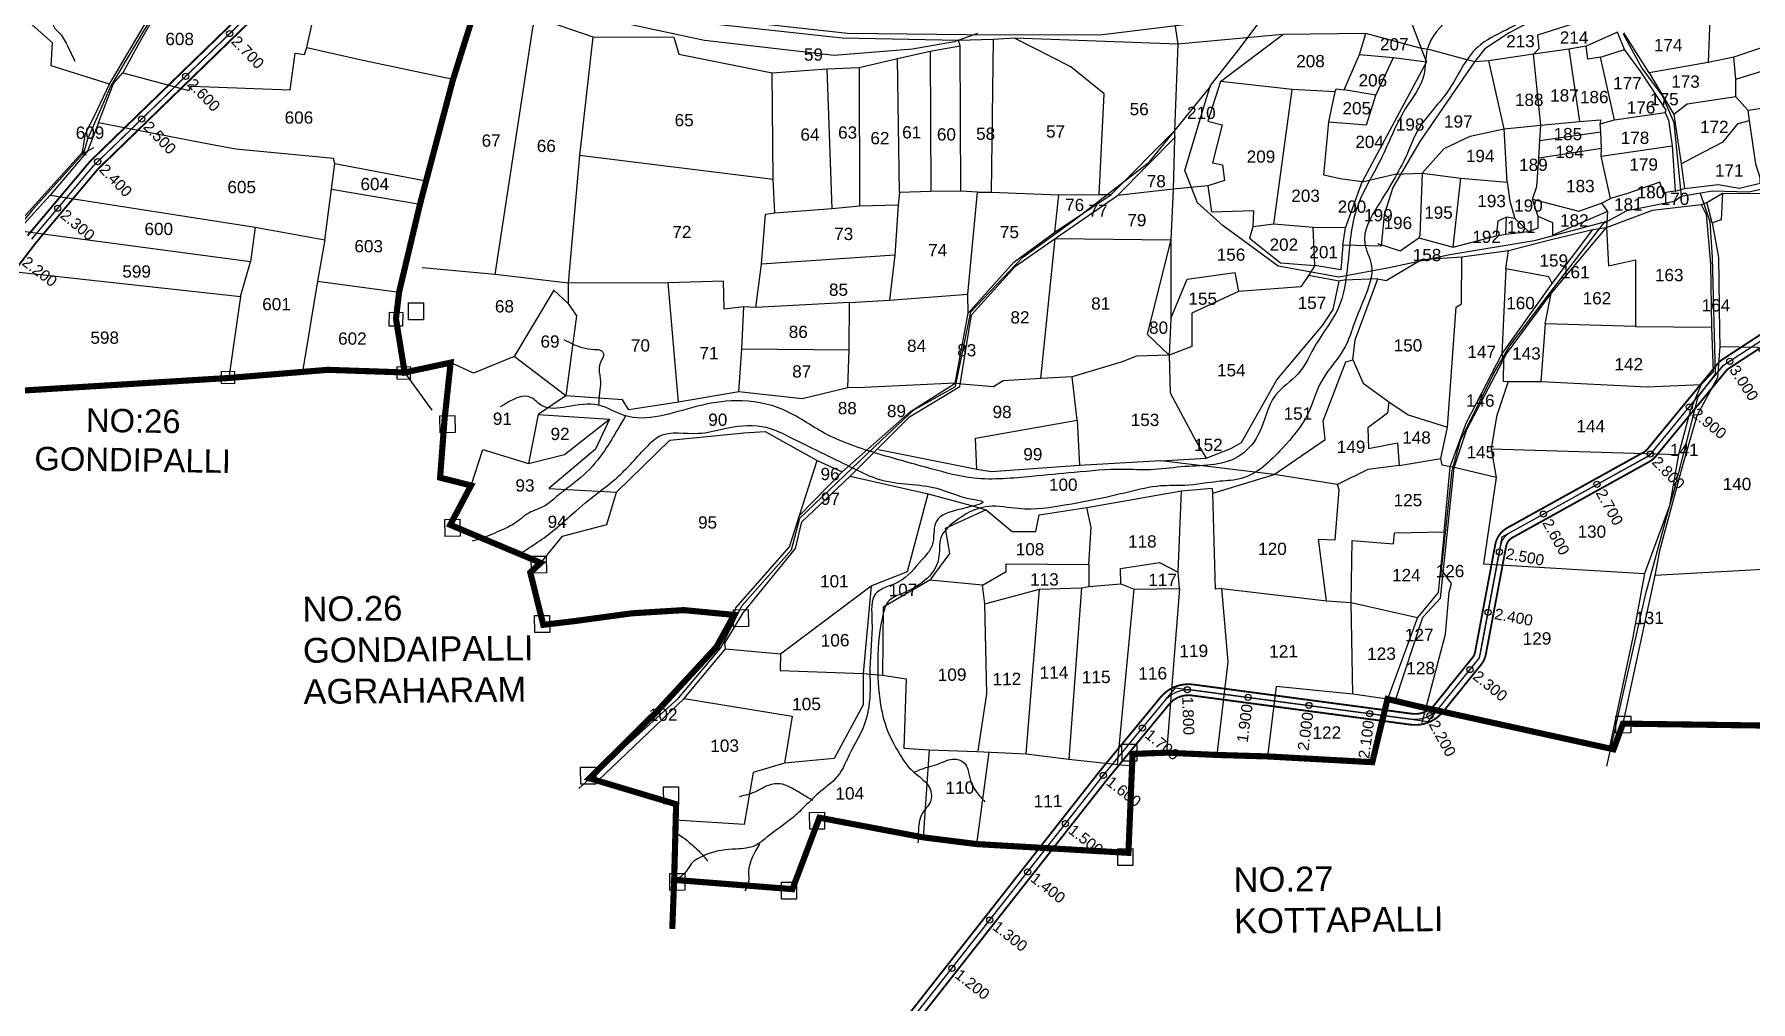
# Model space of a CAD drawing. Header units: inches. Extents: x 204181 to 273365, y 1587708 to 1600456.
# Drawn here: x 213162 to 215962, y 1591605 to 1593183 of the extents above; entities that cross this region are included whole.
import ezdxf
from ezdxf.enums import TextEntityAlignment as Align

# ---------------------------------------------------------------- set-up
doc = ezdxf.new("R2010")
doc.units = ezdxf.units.IN
doc.header["$LTSCALE"] = 15
doc.header["$MEASUREMENT"] = 0
doc.header["$PDMODE"] = 32
doc.header["$PDSIZE"] = 10
doc.linetypes.add('HIDDEN2', pattern=[0.1875, 0.125, -0.0625])
for name, color, linetype in [('BOUNDRY STONES', 240, 'Continuous'), ('CANAL1', 7, 'Continuous'), ('CSMark', 72, 'Continuous'), ('DIMENSION', 7, 'Continuous'), ('PLOT', 7, 'Continuous'), ('PLOT NO', 7, 'Continuous'), ('PLOT NOS', 7, 'Continuous'), ('PLOTS', 7, 'Continuous'), ('PLOTS NO', 7, 'Continuous'), ('RAOD', 1, 'Continuous'), ('ROADS', 1, 'Continuous'), ('STREAM', 4, 'Continuous'), ('STREAMS', 4, 'Continuous'), ('text1', 7, 'Continuous'), ('text2', 7, 'Continuous'), ('VILLAGE BOUNDARY STONES', 1, 'Continuous'), ('VILLAGE BOUNDRY', 5, 'Continuous')]:
    doc.layers.add(name, color=color, linetype=linetype)
doc.styles.add('FONT1', font='Arial')
doc.styles.get("Standard").update_dxf_attribs({"font": 'arial.ttf'})

# ---------------------------------------------------------------- blocks, each defined once
blk = doc.blocks.new('GGGGGFDGG')
at = {"layer": 'PLOTS NO', "color": 0}
for points in [[(17673.9, 8953.1), (17670.6, 8947.5), (17677, 8943.1)], [(17670.6, 8947.5), (17695.6, 8952)]]:
    blk.add_lwpolyline(points, dxfattribs=at)

msp = doc.modelspace()

# ---------------------------------------------------------------- linework, layer by layer
at = {"layer": 'BOUNDRY STONES'}
for points in [[(213741.3, 1592729.6), (213763.2, 1592729.3), (213762.9, 1592706.6), (213741, 1592706.9)], [(213754.1, 1592640.8), (213775.5, 1592640.4), (213775.2, 1592619.9), (213753.8, 1592620.2)], [(213467.4, 1592633.3), (213488.7, 1592632.9), (213488.4, 1592613), (213467.1, 1592613.3)]]:
    msp.add_lwpolyline(points, close=True, dxfattribs=at)
msp.add_lwpolyline([(213766.2, 1592631.3), (213810.4, 1592569.8)], dxfattribs=at)
at = {"layer": 'CANAL1', "color": 200, "linetype": 'ByBlock', "ltscale": 40, "const_width": 3}
for points in [[(213151, 1592854.6), (213252.4, 1592975.1), (213631, 1593342.6)], [(213080.1, 1592732.4), (213165, 1592843.4), (213265.6, 1592962.9), (213637, 1593323.4)]]:
    msp.add_lwpolyline(points, dxfattribs=at)
at = {"layer": 'CANAL1', "color": 1, "linetype": 'HIDDEN2', "ltscale": 5, "const_width": 2}
msp.add_lwpolyline([(213158, 1592849), (213259, 1592969), (213634, 1593333)], dxfattribs=at)
at = {"layer": 'CANAL1', "color": 200, "linetype": 'ByBlock', "ltscale": 40, "const_width": 3}
for points in [[(214243.5, 1590568.8), (214246.8, 1590578.9, 0.050254), (214247.3, 1590581.1), (214260.1, 1590686.2), (214286.1, 1590874.3), (214327.7, 1591162.9, -0.060824), (214329.6, 1591169.7), (214399.6, 1591341.8, -0.069987), (214403.7, 1591348.8), (214900, 1591980.6), (214999.4, 1592101.3, -0.259163), (215052.7, 1592122.2), (215409.3, 1592074.6, 0.261768), (215446.7, 1592089.5), (215508.2, 1592165.8, 0.124071), (215512.6, 1592175.1), (215545.6, 1592350.8, -0.223385), (215565, 1592377.7), (215787.6, 1592501.1, 0.094296), (215793.7, 1592506.1), (215908.1, 1592645.2, -0.07594), (215916.9, 1592653), (216297.7, 1592901.9)], [(214260.5, 1590563.2), (214263.9, 1590573.2, 0.050254), (214265.2, 1590578.9), (214277.9, 1590683.8), (214303.9, 1590871.7), (214345.6, 1591160.3, -0.060824), (214346.3, 1591162.9), (214416.3, 1591335, -0.069987), (214417.8, 1591337.7), (214914, 1591969.4), (215013.3, 1592089.8, -0.259163), (215050.3, 1592104.4), (215407, 1592056.8, 0.261768), (215460.7, 1592078.2), (215522.3, 1592154.5, 0.124071), (215530.2, 1592171.8), (215563.2, 1592347.5, -0.223385), (215573.7, 1592362), (215796.4, 1592485.4, 0.094296), (215807.6, 1592494.7), (215922, 1592633.7, -0.07594), (215926.8, 1592638), (216306.3, 1592886.1)]]:
    msp.add_lwpolyline(points, format="xyb", dxfattribs=at)
at = {"layer": 'CANAL1', "color": 1, "linetype": 'HIDDEN2', "ltscale": 5, "const_width": 2}
msp.add_lwpolyline([(214252, 1590566), (214255.4, 1590576.1, 0.050254), (214256.2, 1590580), (214269, 1590685), (214295, 1590873), (214336.7, 1591161.6, -0.060824), (214337.9, 1591166.3), (214407.9, 1591338.4, -0.069987), (214410.7, 1591343.2), (214907, 1591975), (215006.3, 1592095.6, -0.259163), (215051.5, 1592113.3), (215408.1, 1592065.7, 0.261768), (215453.7, 1592083.9), (215515.2, 1592160.1, 0.124071), (215521.4, 1592173.4), (215554.4, 1592349.1, -0.223385), (215569.3, 1592369.8), (215792, 1592493.2, 0.094296), (215800.6, 1592500.4), (215915.1, 1592639.5, -0.07594), (215921.8, 1592645.5), (216302, 1592894)], format="xyb", dxfattribs=at)
at = {"layer": 'CSMark', "linetype": 'Continuous'}
for p in [(213480.7, 1593184.2), (213408.9, 1593114.5), (213337.1, 1593044.8), (213265.4, 1592975.2), (213200.3, 1592899.3), (215928.2, 1592649.7), (215862.2, 1592575.2), (215798.5, 1592498.1), (215711.6, 1592448.7), (215624.1, 1592400.2), (215552.4, 1592338.4), (215533.9, 1592240.1), (215504.3, 1592146.6), (215043.2, 1592113.7), (215142.4, 1592101.2), (215241.5, 1592088), (214969.7, 1592051.1), (215340.6, 1592074.7), (215438.9, 1592071.5), (214906.1, 1591973.9), (214844.3, 1591895.2), (214782.6, 1591816.6), (214720.8, 1591737.9), (214659, 1591659.3)]:
    msp.add_point(p, dxfattribs=at)
at = {"layer": 'PLOT'}
for points in [[(215898.4, 1593293.6), (215897.3, 1593269.4), (215895.6, 1593207.6), (215892.9, 1593137.1)], [(215018.5, 1593228.6), (215027.4, 1593166.7), (215022.3, 1593025.3), (215022.4, 1593012.7), (215020.1, 1592930.1), (215016.3, 1592847.9), (215016.1, 1592719.5), (215013.4, 1592659.7), (215015, 1592598.2), (215057.3, 1592518.9), (215074, 1592491.6), (215114.2, 1592507.1), (215131.4, 1592516.8), (215189.1, 1592619.4), (215263.9, 1592707.9), (215280.9, 1592733.9), (215291.1, 1592780), (215240.6, 1592789.3), (215228.3, 1592771.1), (215126.8, 1592763.5), (215050.6, 1592727.8), (215050.7, 1592673.9), (215013.4, 1592659.7), (214960.1, 1592657.7), (214936.9, 1592648.7), (214855.2, 1592624.3), (214804.3, 1592621.5), (214742.6, 1592617.6), (214726.7, 1592607.9), (214675.5, 1592612.1), (214664.5, 1592613.6), (214515.7, 1592607), (214489.3, 1592606.2), (214491.6, 1592668.4), (214491.7, 1592745.4), (214557.3, 1592749.4), (214685, 1592758.8), (214700.7, 1592925.7), (214723, 1592925.4), (214833.7, 1592921), (214899.1, 1592921.7), (214919.1, 1592921.5), (215022.3, 1593025.3)], [(215699, 1593254.1), (215666.4, 1593236.8), (215568, 1593185.2), (215528.5, 1593159.5), (215511.7, 1593137.8), (215422.2, 1593007.9), (215378.3, 1592933.3), (215364.2, 1592888.6), (215359.3, 1592837.2), (215296.8, 1592838.9), (215301.2, 1592867.1)], [(215433.1, 1593138), (215409.6, 1593201.4), (215456.8, 1593228.7), (215500.1, 1593239.8)], [(213913.7, 1592791.3), (213976.1, 1593196.7), (213982.8, 1593210)], [(213982.8, 1593210), (214073.2, 1593178.8), (214205.1, 1593178.1), (214213.3, 1593150.3), (214366, 1593119.9), (214455.5, 1593126.5), (214507.7, 1593128.8), (214570.4, 1593143.4), (214623.4, 1593155.7), (214672.5, 1593164.1), (214670, 1593172.9)], [(215744.7, 1593186.3), (215693.8, 1593163.4), (215665.4, 1593158.5), (215608.1, 1593150.4), (215535.2, 1593139.8), (215511.7, 1593137.8), (215439.2, 1593157.4), (215423.1, 1593160.4), (215334.2, 1593184.3), (215199.1, 1593182.4), (215027.4, 1593166.7), (214761.1, 1593176.7), (214726.1, 1593174.7), (214670, 1593172.9), (214480, 1593176.8), (214235.5, 1593203.4)], [(215353.3, 1592841.6), (215390.4, 1592829.7), (215420.9, 1592850.7), (215476.6, 1592835.8), (215547.1, 1592854.2), (215562.6, 1592856.8), (215599.8, 1592861.4), (215615.3, 1592867.1), (215615.4, 1592885.8), (215606.5, 1592913.9), (215613.5, 1592934.7), (215616.4, 1592980.9), (215618.1, 1593009.9), (215620.1, 1593034.8), (215608.1, 1593150.4), (215617.3, 1593159.9), (215615.1, 1593182), (215714.5, 1593213.9)], [(216087.2, 1593207.1), (216039.4, 1593181), (215934.6, 1593145.9), (215892.9, 1593137.1), (215796.5, 1593120.2), (215755.5, 1593185.5)], [(214073.2, 1593178.8), (214051.4, 1592985.1), (214033.1, 1592777), (214032.9, 1592743.6), (214009.8, 1592765.4), (213945.1, 1592657.6)], [(214726.1, 1593174.7), (214723, 1592925.4)], [(214899.1, 1592921.7), (214907.5, 1593085.6), (214852.8, 1593129.8), (214761.1, 1593176.7)], [(215284.4, 1593089.1), (215214, 1593092.9), (215097.3, 1593106), (215199.1, 1593182.4)], [(215328.6, 1592942.5), (215292.5, 1592947), (215265.6, 1592953.1), (215274.2, 1593040.3), (215284.4, 1593089.1), (215286, 1593093.9), (215298.8, 1593092.4), (215324.1, 1593149.9), (215334.2, 1593184.3)], [(215301.2, 1592867.1), (215328.6, 1592942.5), (215381.5, 1592955), (215426.3, 1592956.4), (215462.1, 1592996.7), (215504.8, 1593016.7), (215559.8, 1593028.9), (215620.1, 1593034.8), (215683, 1593040.5), (215717.1, 1593043.4), (215716.5, 1593036.7), (215739.9, 1593043.3), (215823, 1593055.6), (215824.5, 1593059.2), (215783.5, 1593121.3), (215756.6, 1593158.1), (215744.7, 1593186.3)], [(214623.4, 1593155.7), (214624.6, 1592926.7)], [(214673.4, 1592927.1), (214672.5, 1593164.1)], [(215274.2, 1593040.3), (215335.5, 1593035.2), (215350.9, 1593083.7), (215379.4, 1593144.9)], [(215324.1, 1593149.9), (215379.4, 1593144.9), (215433.1, 1593138), (215328.6, 1592942.5)], [(215665.4, 1593158.5), (215683, 1593040.5)], [(215739.9, 1593043.3), (215717.4, 1593145.9), (215696.7, 1593142.6), (215693.8, 1593163.4)], [(215717.4, 1593145.9), (215756.6, 1593158.1)], [(215938.1, 1593080.7), (215938, 1593109.7), (215934.6, 1593145.9)], [(215938, 1593109.7), (216006.3, 1593130.8), (216057.9, 1593150.8), (216080.3, 1593130.8)], [(214370.2, 1592891.7), (214367.5, 1592945.9), (214366, 1593119.9)], [(214463.9, 1592898.6), (214455.5, 1593126.5)], [(214507.7, 1593128.8), (214508.4, 1592903)], [(214573.7, 1592925), (214570.4, 1593143.4)], [(215426.3, 1592956.4), (215489.4, 1592948.2), (215564.7, 1592941.5), (215559.8, 1593028.9), (215535.2, 1593139.8)], [(215796.5, 1593120.2), (215837.1, 1593051.9), (215848.9, 1592971.6), (215854.3, 1592931.4), (215909.3, 1592937.9), (215943.3, 1592931.9), (215977.6, 1592940.2), (215978, 1592949), (215970.8, 1592971), (215960.2, 1593042.6), (215958, 1593058.8), (215938.1, 1593080.7), (215858.6, 1593069), (215837.1, 1593051.9)], [(215097.3, 1593106), (215076.4, 1593041.4), (215100.1, 1593035.3), (215084, 1592973.5), (215100.5, 1592970.1), (215104, 1592944.6), (215076.5, 1592935.9), (215020.1, 1592930.1), (214929.4, 1592920.1)], [(215184, 1592873.3), (215214, 1593092.9)], [(215350.9, 1593083.7), (215298.8, 1593092.4)], [(216077.8, 1593095), (216028.8, 1593071.1), (216021.4, 1593067.9), (215958, 1593058.8)], [(215839.1, 1592927.2), (215820, 1592924.6), (215814.1, 1592941.6), (215761.4, 1592923.1), (215733.4, 1592915.1), (215718.4, 1592984.1), (215718.8, 1592996.6), (215717.6, 1593023.8), (215716.5, 1593036.7)], [(215823, 1593055.6), (215828.4, 1593043.1), (215834.3, 1593000.9), (215839.1, 1592927.2), (215854.3, 1592931.4)], [(215848.9, 1592971.6), (215885.6, 1592991.2), (215917.3, 1593007.7), (215941.6, 1593037.5), (215960.2, 1593042.6)], [(214081.2, 1591965), (214222.2, 1592099.5), (214289.8, 1592180.6), (214288.7, 1592189.7), (214318.3, 1592239.1), (214403.7, 1592344.1), (214414.1, 1592387.6), (214492.9, 1592462.3), (214589.6, 1592559.1), (214672.2, 1592608.3), (214690.8, 1592725.2), (214762.9, 1592804.7), (214827.3, 1592849.6), (214929.4, 1592920.1), (215023.7, 1593015.8)], [(215618.1, 1593009.9), (215717.6, 1593023.8)], [(214367.5, 1592945.9), (214051.4, 1592985.1)], [(215718.8, 1592996.6), (215616.4, 1592980.9)], [(215718.4, 1592984.1), (215834.3, 1593000.9)], [(215426.3, 1592956.4), (215422.5, 1592854.9), (215420.9, 1592850.7)], [(214700.7, 1592925.7), (214673.4, 1592927.1), (214624.6, 1592926.7), (214573.7, 1592925), (214571.5, 1592905), (214565.8, 1592822.9), (214557.3, 1592749.4)], [(214685.3, 1592728.1), (214760.2, 1592811.4), (214826.7, 1592860.4), (214919.1, 1592921.5)], [(214826.7, 1592860.4), (214833.7, 1592921)], [(215076.5, 1592935.9), (215082.6, 1592893.6), (215151.2, 1592895.7), (215150, 1592868.9)], [(215091.9, 1592007.3), (215109.6, 1592159.3), (215099.7, 1592278.8), (215089, 1592278), (215084.9, 1592434.5), (215184.9, 1592465), (215268.1, 1592522.1), (215265, 1592552.4), (215301.8, 1592648.8), (215313.2, 1592652), (215316.7, 1592684.4), (215354, 1592784), (215367.4, 1592781.1), (215425, 1592815.6), (215491, 1592820), (215567.4, 1592830.2), (215636.8, 1592848), (215704.9, 1592864.4), (215727.2, 1592867.8), (215801.8, 1592896.3), (215881.2, 1592905.2), (215890.5, 1592908.5), (215916.2, 1592923.9), (215914, 1592880.2), (215899.4, 1592875.6), (215909.9, 1592819), (215911.4, 1592698.6), (215912.1, 1592673.6), (215908.3, 1592622.9), (215874.6, 1592560.5), (215850.6, 1592477.4), (215813.7, 1592340.2), (215806.1, 1592299.9), (215753.9, 1592058.4)], [(215476.6, 1592835.8), (215489.4, 1592948.2)], [(215564.7, 1592941.5), (215569.1, 1592911), (215577.4, 1592882.7), (215599.8, 1592861.4)], [(215916.2, 1592923.9), (215983.4, 1592923.2), (216009.6, 1592878.1), (216031.6, 1592769.1), (216049.2, 1592753.3), (216056.1, 1592723.8), (216068.4, 1592681.1), (216107.1, 1592637.1), (216104.9, 1592626.7), (216098.4, 1592620.5), (216102.6, 1592579.6), (216112, 1592579.3), (216112.1, 1592535.5), (216126.2, 1592534.7), (216133.3, 1592377), (216243.3, 1592408.9), (216247.7, 1592328.3), (216228.2, 1592326.9), (216223, 1592193.7), (216242.8, 1592195.8), (216249, 1592107.7), (216075.9, 1592104.8), (216078.1, 1592082.2), (216078.1, 1592054)], [(214339, 1592737.1), (214348.5, 1592807.7), (214354.7, 1592889.6), (214370.2, 1592891.7), (214463.9, 1592898.6), (214508.4, 1592903), (214571.5, 1592905)], [(215606.5, 1592913.9), (215681.7, 1592894.3), (215719.1, 1592907.6), (215733.4, 1592915.1)], [(215728.9, 1592893.7), (215639.3, 1592855.4), (215639.5, 1592875.4), (215615.4, 1592885.8)], [(215719.1, 1592907.6), (215728.9, 1592893.7), (215727.2, 1592867.8)], [(215881.2, 1592905.2), (215889.6, 1592889), (215896.7, 1592808.6), (215898.4, 1592705), (215900.8, 1592631.9), (215881.4, 1592611.7), (215863.4, 1592568.8), (215844.6, 1592497.3), (215829.8, 1592413.8), (215789.1, 1592303.5), (215770, 1592199.7), (215730.8, 1592015.2)], [(215899.4, 1592875.6), (215890.5, 1592908.5)], [(215301.2, 1592867.1), (215248.2, 1592867.6), (215184, 1592873.3), (215150, 1592868.9), (215144.8, 1592850.2), (215195.1, 1592810.3), (215250.9, 1592806), (215240.6, 1592789.3)], [(215296.8, 1592838.9), (215293.5, 1592798.5), (215250.9, 1592806), (215248.2, 1592867.6)], [(215382.1, 1592094.8), (215427.4, 1592231.9), (215456, 1592263), (215461.8, 1592315), (215478.3, 1592476), (215499.4, 1592538.5), (215563.6, 1592661.8), (215637, 1592759.9), (215727.2, 1592867.8), (215730.3, 1592805), (215774.6, 1592815.1), (215774.4, 1592706.2), (215898.4, 1592705)], [(215577.4, 1592882.7), (215563.8, 1592884.9), (215549.5, 1592878), (215547.1, 1592854.2)], [(215562.6, 1592856.8), (215563.8, 1592884.9)], [(214804.3, 1592621.5), (214827.3, 1592849.6)], [(214827.3, 1592849.6), (215016.3, 1592847.9), (214977.7, 1592694), (215013.4, 1592659.7)], [(215462, 1592371.1), (215472.2, 1592477.6), (215497.9, 1592548.6), (215556.3, 1592661.1), (215638.5, 1592776.5), (215704.9, 1592864.4)], [(214565.8, 1592822.9), (214348.5, 1592807.7)], [(215547.2, 1592459.7), (215478.3, 1592476), (215459, 1592480.2), (215456.9, 1592490.8), (215467.5, 1592541.8), (215482, 1592737.9), (215490.6, 1592743.4), (215491, 1592820)], [(215638.5, 1592776.5), (215633, 1592787.3), (215562.6, 1592800.4), (215567.4, 1592830.2)], [(214311.4, 1592599.8), (214316.4, 1592669.6), (214319.7, 1592738.2), (214287.6, 1592734.3), (214286.6, 1592780.4), (214196.3, 1592777.7), (214033.1, 1592777), (213913.7, 1592791.3), (213794.9, 1592802.1)], [(215016.1, 1592719.5), (215043, 1592783.6), (215120.8, 1592794.3), (215126.8, 1592763.5)], [(215354, 1592784), (215299.1, 1592781.8), (215291.1, 1592780)], [(215562.6, 1592800.4), (215556.3, 1592661.1), (215559, 1592652.1), (215558.5, 1592617.2), (215566.5, 1592616.8), (215619.8, 1592616.3), (215793.1, 1592607.6), (215881.4, 1592611.7)], [(213874.5, 1592446.9), (213893.8, 1592505.6), (213968.5, 1592482.7), (214027.2, 1592497.2), (214100.2, 1592555.3), (214077.8, 1592506.1), (214001.3, 1592441.8), (214111.8, 1592436.2), (214198.8, 1592520.7), (214319.8, 1592532.8), (214354.3, 1592534.9), (214439.3, 1592487.5), (214479.8, 1592469), (214591.3, 1592567.7), (214664.5, 1592613.6), (214685.3, 1592728.1), (214685, 1592758.8)], [(214213, 1592582.8), (214196.3, 1592777.7)], [(215774.4, 1592706.2), (215627.2, 1592710.7), (215637, 1592759.9)], [(214032.9, 1592743.6), (214046.7, 1592723.6), (214029, 1592592.9)], [(214491.7, 1592745.4), (214339, 1592737.1), (214319.7, 1592738.2)], [(215627.2, 1592710.7), (215619.8, 1592616.3)], [(214316.4, 1592669.6), (214491.6, 1592668.4)], [(215912.1, 1592673.6), (215973.9, 1592672.6), (215976.3, 1592665.9), (216068.4, 1592681.1)], [(214489.3, 1592606.2), (214414.9, 1592588.1), (214311.4, 1592599.8), (214213, 1592582.8), (214132, 1592570.4), (214121.4, 1592586.7), (214029, 1592592.9), (213945.1, 1592657.6), (213878.7, 1592630.3), (213841.2, 1592647.3)], [(215313.2, 1592652), (215329.9, 1592613.7), (215372, 1592583.6), (215403.7, 1592562), (215467.5, 1592541.8)], [(214699.7, 1592473), (214697.3, 1592524.3), (214863.4, 1592553.5), (214855.2, 1592624.3)], [(215566.5, 1592616.8), (215547.4, 1592559.4), (215538.7, 1592506.5), (215538.7, 1592506.5), (215844.6, 1592497.3)], [(214029, 1592592.9), (213983.9, 1592562.7), (213968.5, 1592482.7)], [(213983.9, 1592562.7), (214100.2, 1592555.3)], [(215372, 1592583.6), (215369.7, 1592564.8), (215337.7, 1592540.9), (215338.9, 1592507.4), (215386, 1592516.6), (215388.9, 1592479.4), (215456.9, 1592490.8)], [(214863.4, 1592553.5), (214867.2, 1592479.5)], [(214999.7, 1592487.3), (214867.2, 1592479.5), (214723.7, 1592469.1), (214699.7, 1592473), (214539.2, 1592505)], [(215538.7, 1592506.5), (215547.2, 1592459.7), (215526.4, 1592319.1), (215789.1, 1592303.5)], [(214303.7, 1592235.8), (214306.7, 1592247.3), (214394.1, 1592346.6), (214410.3, 1592397.9), (214439.3, 1592487.5)], [(215388.9, 1592479.4), (215337.7, 1592473), (215287.9, 1592448.5), (215184.9, 1592465), (214999.7, 1592487.3), (215074, 1592491.6)], [(214410.3, 1592397.9), (214479.8, 1592469)], [(214492.9, 1592462.3), (214620.2, 1592433.1), (214688.8, 1592414.7), (214714.9, 1592407.1), (214757.1, 1592371.9), (214796.1, 1592371.8), (214801.4, 1592398.9), (214879.2, 1592411.1), (215033.7, 1592438.3), (215083.3, 1592442.8), (215084.9, 1592434.5)], [(215270, 1592258.6), (215257.1, 1592359.3), (215284.5, 1592358.4), (215291, 1592439.7), (215287.9, 1592448.5)], [(213988.2, 1592320.7), (214023.5, 1592364), (214096.3, 1592383.5), (214111.8, 1592436.2)], [(214289.8, 1592180.6), (214379.2, 1592172.1), (214527.3, 1592283.4), (214586.6, 1592306.8), (214620.2, 1592433.1)], [(214712.5, 1592253.9), (214801.9, 1592277.8), (214870.5, 1592280.2), (214882.7, 1592282), (214934.5, 1592286.3), (214956.2, 1592277.6), (215030.1, 1592278.8), (215028.1, 1592305.3), (215033.7, 1592438.3)], [(214714.9, 1592407.1), (214647.9, 1592377), (214655.3, 1592336.1), (214623, 1592292.4), (214546.8, 1592248.3), (214546, 1592137.7), (214584.2, 1592131.6), (214580.7, 1592018.2), (214622.1, 1592015.5), (214699.6, 1592012.7), (214780.1, 1592009.2), (214850, 1592000.2), (214929.3, 1591991.8), (214956.1, 1591989.7)], [(214708.8, 1592284.1), (214747.6, 1592306.8), (214747.7, 1592319.3), (214882.2, 1592317.8), (214886, 1592378.1), (214879.2, 1592411.1)], [(215313.3, 1592106.3), (215310.6, 1592255.8), (215311.8, 1592357.3), (215379.4, 1592351.7), (215381.2, 1592369.4), (215462, 1592371.1), (215452.3, 1592272.6), (215418.9, 1592231.6)], [(216075.9, 1592104.8), (216068.4, 1592343.1), (216001.6, 1592310.8), (215806.1, 1592299.9)], [(214882.2, 1592317.8), (214882.7, 1592282)], [(214934.5, 1592286.3), (214934.3, 1592311.7), (214997.5, 1592321.1), (215028.1, 1592305.3)], [(214527.3, 1592283.4), (214514, 1592140.4), (214514.2, 1592089.3), (214466.8, 1592001.5), (214385.7, 1591993.9), (214334.6, 1591978.9), (214320.2, 1591893.6), (214207.5, 1591901)], [(214701.8, 1592013.8), (214716.2, 1592107), (214712.5, 1592253.9), (214708.8, 1592284.1), (214623, 1592292.4)], [(214780.1, 1592009.2), (214801.9, 1592277.8)], [(214870.5, 1592280.2), (214850, 1592000.2)], [(214929.3, 1591991.8), (214956.2, 1592277.6)], [(215030.1, 1592278.8), (215009.1, 1592011)], [(215099.7, 1592278.8), (215270, 1592258.6), (215310.6, 1592255.8), (215418.9, 1592231.6), (215369.7, 1592098.5), (215313.3, 1592106.3), (215188, 1592119.2), (215174, 1592004.9)], [(214379.2, 1592172.1), (214378.7, 1592145.1), (214514, 1592140.4), (214546, 1592137.7)], [(214222.2, 1592099.5), (214398.4, 1592070.7), (214385.7, 1591993.9)], [(214622.1, 1592015.5), (214612, 1591872.9)], [(214699.6, 1591861.9), (214720.1, 1592011.6)]]:
    msp.add_lwpolyline(points, dxfattribs=at)
at = {"layer": 'PLOTS'}
for points in [[(213284.9, 1593101.8), (213369.3, 1593245.8), (213314.9, 1593257), (213221.5, 1593279.9), (213134.6, 1593385.1), (213082.3, 1593447.1), (213005, 1593444.4)], [(212961, 1592908.1), (213112.3, 1592848.9), (213240.4, 1592990.6), (213245.6, 1593021.4), (213260.4, 1593050.2), (213284.9, 1593101.8), (213189.7, 1593131.6), (213191.9, 1593169.2), (213059, 1593286.5), (212960.5, 1593306.6)], [(213629.2, 1593264.7), (213542.5, 1593281.6), (213395, 1593240.8), (213370, 1593233.9), (213332.3, 1593167.9), (213306.6, 1593120.3)], [(213606.6, 1593161.7), (213629.2, 1593264.7), (213878.4, 1593215)], [(213266.7, 1593038.7), (213291.3, 1593102.6), (213306.6, 1593120.3), (213414.3, 1593091.4), (213418.4, 1593098.3), (213579.6, 1593092.5), (213587.6, 1593152.1), (213602.6, 1593150.1), (213606.6, 1593161.7), (213697.7, 1593141), (213845.3, 1593109.9)], [(213652.1, 1592972.2), (213650.2, 1592980.6), (213490.9, 1592995.7), (213449.4, 1593003), (213266.7, 1593038.7), (213248.9, 1592992.2), (213187.8, 1592920.6)], [(213646.8, 1592930.5), (213652.1, 1592972.2), (213801.2, 1592943.9)], [(213135.1, 1592862.2), (213187.8, 1592920.6), (213522.5, 1592868.1), (213514.6, 1592811.9)], [(213636.1, 1592847.9), (213646.8, 1592930.5), (213791.3, 1592906.1)], [(213522.5, 1592868.1), (213636.1, 1592847.9), (213624, 1592780.5), (213599.3, 1592632.2)], [(213498.3, 1592755.4), (213514.6, 1592811.9), (213135.1, 1592862.2), (213087.3, 1592800.4)], [(212906, 1592593.4), (213027.8, 1592727.3), (213087.3, 1592800.4), (213498.3, 1592755.4), (213479.3, 1592622.3)], [(213624, 1592780.5), (213757.1, 1592762.4)]]:
    msp.add_lwpolyline(points, dxfattribs=at)
at = {"layer": 'RAOD'}
for points in [[(215727.8, 1592877.6), (215609.1, 1592845.9), (215471.2, 1592823.1), (215372.3, 1592802.2), (215290.1, 1592787), (215191.1, 1592804.6), (215101.7, 1592870.3), (215060, 1592908.1), (215039.3, 1592960.7), (215073.6, 1593077.2), (215081.1, 1593099.6), (215129.4, 1593161.1), (215167.8, 1593212.6), (215198.7, 1593230.2), (215256.7, 1593267), (215404.4, 1593287.1), (215483.3, 1593294.1), (215525.2, 1593326.3)], [(215170, 1593212.7), (215082.8, 1593203.9), (214900.6, 1593181.8), (214682.8, 1593181.9), (214488.7, 1593184.1), (214336.1, 1593201.2), (214145.2, 1593226.9), (214067.3, 1593231.5), (213982.8, 1593230), (213820.4, 1593275.9)], [(213986.6, 1593232.8), (214131, 1593200.1), (214255.6, 1593173.5), (214466.7, 1593148.8), (214594.5, 1593159.1), (214663.3, 1593171.1), (214701.5, 1593184.8)], [(215754.2, 1593183.5), (215784.5, 1593127.5), (215818.4, 1593082.3), (215836.7, 1593039.2), (215844, 1592967.3), (215849.1, 1592919.1), (215899.8, 1592927.8), (215959.1, 1592925.9), (215996.5, 1592934.4)], [(214050.4, 1591952.6), (214213, 1592100.1), (214282.3, 1592182), (214316.7, 1592251), (214397.3, 1592342.2), (214411.2, 1592393.5), (214544.1, 1592520.6), (214596.6, 1592569.8), (214665.1, 1592608.4), (214689.7, 1592730.1), (214774, 1592818.6), (214856.9, 1592878.7), (214981.3, 1592974.7), (215081.3, 1593098.6)], [(215727.8, 1591989.1), (215791.4, 1592270.6), (215825.2, 1592396.7), (215838.5, 1592442.4), (215876.8, 1592591.6), (215904.8, 1592628.6), (215900.2, 1592818.9), (215895.9, 1592876.9), (215880.6, 1592923.5)], [(215426.3, 1592060.2), (215464.5, 1592204.5), (215470.3, 1592272.9), (215474.1, 1592286.8), (215457.7, 1592309.3), (215475, 1592471.4), (215488.6, 1592520.4), (215542.6, 1592628.9), (215569.2, 1592675), (215637.4, 1592764.6), (215722.5, 1592874.6), (215760.7, 1592895.5), (215837.7, 1592910.5), (215849.1, 1592919.1)]]:
    msp.add_lwpolyline(points, dxfattribs=at)
at = {"layer": 'ROADS', "color": 1}
msp.add_lwpolyline([(214074.7, 1594292.4), (214019.2, 1594162), (213967.6, 1594126.6), (213902.6, 1594009.4), (213787.7, 1593877.9), (213736.5, 1593815.3), (213674, 1593712.8), (213606.4, 1593561.8), (213537.7, 1593405.7), (213504.8, 1593331), (213469, 1593287.1), (213371.2, 1593238.8), (213339.4, 1593187.7), (213286.6, 1593098.7), (213249, 1593012.1), (213242.3, 1592988.9), (213158.6, 1592896.2), (213074.4, 1592794.1), (213008.2, 1592713.5), (212908.9, 1592602.5), (212831.5, 1592562.5)], dxfattribs=at)
at = {"layer": 'STREAM'}
for points in [[(217253.7, 1594038.6), (217240.3, 1594000.1), (217216.9, 1593946.4), (217184.9, 1593880.6), (217157, 1593857.6), (217098.4, 1593864.8), (216993.3, 1593892.6), (216925.1, 1593882.6), (216852.1, 1593837.9), (216801.1, 1593818.4), (216758, 1593800.9), (216691.7, 1593790), (216592, 1593777.2), (216535, 1593757.7), (216420.8, 1593742), (216364, 1593740.5), (216328.1, 1593721.4), (216280.6, 1593684.9), (216215.2, 1593635.7), (216144.6, 1593579.3), (216086.9, 1593537.6), (216042.2, 1593499.8), (215991.8, 1593469.7), (215913.6, 1593446.7), (215863.7, 1593403.5), (215808.5, 1593350.8), (215721.8, 1593302.7), (215670.7, 1593282.1), (215552.1, 1593246.1), (215474.1, 1593210.7), (215434.5, 1593158.1), (215429, 1593116.5), (215398.8, 1593061.3), (215358.6, 1592978.5), (215319.8, 1592899.7), (215304.7, 1592807.1), (215288.5, 1592734.1), (215253.6, 1592678.2), (215223.3, 1592628.6), (215187.2, 1592594.5), (215158.4, 1592528.9), (215125.6, 1592493.5), (215033, 1592477.2), (214983.2, 1592472.5), (214938.4, 1592473.2), (214858.6, 1592468.1), (214789.5, 1592461.8), (214695.2, 1592458.8), (214624.9, 1592474.2), (214540.2, 1592498.1), (214450.8, 1592532.5), (214383.3, 1592570.7), (214307.4, 1592585), (214241.6, 1592575.5), (214124.3, 1592561.2), (214082.6, 1592577.8), (214030.5, 1592575.3), (213989.8, 1592577.2), (213973.1, 1592589.9), (213922, 1592575)], [(217297.2, 1594004.2), (217281.4, 1593969.9), (217270.5, 1593931.9), (217250.6, 1593901.9), (217226.5, 1593861.7), (217202, 1593846), (217183.3, 1593834.2), (217131.3, 1593830.1), (217091.2, 1593823.9), (217067.8, 1593816.6), (216971, 1593822.7), (216923.6, 1593816.7), (216862.7, 1593803.8), (216784.2, 1593784.1), (216732.8, 1593780.6), (216680.7, 1593760.9), (216576.4, 1593746.6), (216531.8, 1593729.3), (216481.5, 1593726.4), (216435.3, 1593717.2), (216378.3, 1593698.3), (216324, 1593670.2), (216280.6, 1593641.6), (216235.3, 1593608.1), (216198, 1593572.6), (216138.2, 1593540.7), (216074, 1593491.6), (216037.9, 1593457.4), (215976.3, 1593419.3), (215946.1, 1593406.8), (215877.5, 1593353.9), (215852.8, 1593333.6), (215787.9, 1593297), (215717.5, 1593272.9), (215633.2, 1593228.8), (215564.3, 1593190.5), (215517, 1593162.2), (215468.3, 1593090.4), (215417.7, 1593023.7), (215404.1, 1592993.4), (215354.6, 1592904.1), (215332.6, 1592841.8), (215343.2, 1592808.2), (215331.4, 1592751.6), (215313.4, 1592705.1), (215301.2, 1592674.2), (215262.9, 1592618.7), (215239.1, 1592562.5), (215198, 1592507.4), (215130.9, 1592458.2), (215096.7, 1592453.7), (215038.9, 1592447), (214999.5, 1592446.1), (214947.3, 1592436.2), (214912.3, 1592428), (214846.5, 1592415.1), (214767.8, 1592409.1), (214718.7, 1592412.7), (214662.5, 1592387.1), (214641, 1592361.4), (214637.3, 1592327.1), (214614.5, 1592291.7), (214573.9, 1592269), (214555.6, 1592258.1), (214547.6, 1592240.1), (214538.1, 1592161.5), (214542.6, 1592089.3), (214556.6, 1592040.9), (214572.8, 1592010), (214592.5, 1591983.4), (214624.5, 1591948.7), (214624.2, 1591931.6), (214610.5, 1591912), (214604.8, 1591889.7), (214603.7, 1591864.2)], [(214026, 1592685), (214055.6, 1592672), (214076, 1592669), (214087.5, 1592666.4), (214090.4, 1592662.2), (214085.5, 1592647.4), (214083.3, 1592636.8), (214085.8, 1592616.5), (214084.2, 1592598.1), (214082.6, 1592578.7)], [(214126.6, 1592560.3), (214114.4, 1592539.9), (214092.2, 1592503.7), (214059, 1592464.6), (214014.1, 1592428.8), (213994.9, 1592413.8), (213968.8, 1592402), (213944.5, 1592384.2), (213925.3, 1592374.7), (213893.1, 1592361), (213876.1, 1592356.2)], [(213949.8, 1592332.6), (214007.5, 1592372.4), (214040.4, 1592401), (214080.6, 1592434.2), (214112.1, 1592459.4), (214162.3, 1592511.2), (214181.5, 1592527.1), (214245.6, 1592532), (214286.5, 1592539.4), (214348.8, 1592543.3), (214401.2, 1592522.7), (214499.3, 1592474.5), (214541.1, 1592456.6), (214634.5, 1592442.4), (214689.6, 1592425.1), (214709, 1592420.7), (214665.8, 1592406.4), (214632.3, 1592385.7), (214626.8, 1592349.2), (214609.5, 1592325), (214572.1, 1592289.6), (214534.5, 1592270.2), (214528.6, 1592225.6), (214525.3, 1592148.6), (214525.3, 1592107.1), (214514, 1592051.4), (214494.1, 1592012.9), (214472, 1591972.1), (214441.4, 1591945), (214415.4, 1591919.8), (214396.1, 1591902.3), (214359.1, 1591874.7), (214338.5, 1591859.7), (214307.2, 1591853.8), (214261.1, 1591845.9), (214250.5, 1591841.1), (214238.2, 1591834.1), (214222.7, 1591814.1), (214197.5, 1591799)], [(214596.3, 1591979), (214616.6, 1591986.6), (214637.4, 1591992.9), (214663.3, 1592000.6), (214681, 1591992), (214686.2, 1591978.6), (214690.6, 1591961.6), (214698.6, 1591947.8), (214712.7, 1591930.8)], [(214432.2, 1591933.2), (214415, 1591943.1), (214395.5, 1591954.4), (214378.4, 1591960.2), (214357.2, 1591956.7), (214340.7, 1591948.2), (214312.2, 1591939.1)], [(214203, 1591883.5), (214217.9, 1591874.4), (214234.6, 1591861.2), (214245.4, 1591851.2), (214260.8, 1591834.3)], [(214344.9, 1591861.6), (214327.4, 1591817.1), (214327.2, 1591800.5), (214321.3, 1591785.3)]]:
    msp.add_spline(points, degree=3, dxfattribs=at)
at = {"layer": 'STREAMS', "color": 4}
msp.add_lwpolyline([(213024.9, 1593314.5), (213042.8, 1593310.5), (213058.1, 1593303.5), (213070.2, 1593292.8), (213079.1, 1593281.8), (213094.7, 1593270.8), (213102.1, 1593270.7), (213116.6, 1593253.7), (213133.8, 1593240.6), (213149.6, 1593226.4), (213165.1, 1593221.6), (213169.4, 1593218.7), (213184.3, 1593209.1), (213191.3, 1593201.3), (213195.5, 1593192.4), (213205.6, 1593182), (213213.9, 1593168.3), (213216.7, 1593162.8), (213228.3, 1593139.3)], dxfattribs=at)
at = {"layer": 'text2', "color": 0, "linetype": 'Continuous'}
for points in [[(213158, 1592849), (213259, 1592969), (213634, 1593333)], [(214252, 1590566), (214256, 1590578), (214269, 1590685), (214295, 1590873), (214337, 1591164), (214409, 1591341), (214907, 1591975), (215024, 1592117), (215436, 1592062), (215520, 1592166), (215557, 1592363), (215797, 1592496), (215918, 1592643), (216302, 1592894), (216630, 1593042), (217184, 1593264)]]:
    msp.add_lwpolyline(points, dxfattribs=at)
at = {"layer": 'VILLAGE BOUNDARY STONES'}
for points in [[(213772.4, 1592744.7), (213796.7, 1592744.9), (213797.1, 1592717.3), (213772.7, 1592717)], [(213823.8, 1592560.6), (213848.2, 1592560.9), (213848.5, 1592533.3), (213824.1, 1592533)], [(213831.9, 1592391.4), (213856.3, 1592391.7), (213856.6, 1592364.1), (213832.2, 1592363.8)], [(213972.8, 1592331.5), (213997.1, 1592331.8), (213997.4, 1592304.2), (213973.1, 1592303.9)], [(213978.2, 1592234.6), (214002.5, 1592234.9), (214002.8, 1592207.3), (213978.5, 1592207)], [(214302.6, 1592244.1), (214326.9, 1592244.4), (214327.2, 1592216.8), (214302.9, 1592216.5)], [(215742.2, 1592070.5), (215766.5, 1592070.8), (215766.8, 1592043.2), (215742.5, 1592042.9)], [(214936.3, 1592024.8), (214960.7, 1592025), (214961, 1591997.4), (214936.6, 1591997.1)], [(214053.2, 1591987.2), (214077.6, 1591987.5), (214077.9, 1591959.9), (214053.6, 1591959.6)], [(214188.4, 1591955.1), (214212.8, 1591955.4), (214213.1, 1591927.8), (214188.8, 1591927.5)], [(214426.8, 1591913.6), (214451.1, 1591913.9), (214451.4, 1591886.3), (214427.1, 1591886)], [(214929.6, 1591854.4), (214954, 1591854.7), (214954.3, 1591827), (214930, 1591826.8)], [(214198.7, 1591813.8), (214223.1, 1591814.1), (214223.4, 1591786.5), (214199.1, 1591786.2)], [(214380.9, 1591799.6), (214405.3, 1591799.9), (214405.6, 1591772.2), (214381.2, 1591772)]]:
    msp.add_lwpolyline(points, close=True, dxfattribs=at)
at = {"layer": 'VILLAGE BOUNDRY', "color": 5, "linetype": 'HIDDEN2', "ltscale": 20, "const_width": 10}
msp.add_lwpolyline([(213878.4, 1593215), (213844.8, 1593108.1), (213801.2, 1592943.9), (213791.3, 1592906.1), (213757.1, 1592762.4), (213752, 1592719), (213766.2, 1592631.3), (213640.7, 1592635.6), (213479.3, 1592622.3), (213027.3, 1592594.7)], dxfattribs=at)
at = {"layer": 'VILLAGE BOUNDRY', "color": 5, "linetype": 'HIDDEN2', "ltscale": 20}
msp.add_lwpolyline([(216078.1, 1592054, 10, 10, 0), (215753.9, 1592058.4, 10, 10, 0), (215738.5, 1592016.5, 10, 10, 0), (215420.8, 1592086.4, 10, 10, 0), (215369.7, 1592098.5, 10, 10, 0), (215344.9, 1591995.5, 10, 10, 0), (215174, 1592004.9, 10, 10, 0), (215091.9, 1592007.3, 10, 10, 0), (215009.1, 1592011, 10, 10, 0), (214953.8, 1592009, 10, 10, 0), (214947, 1591847.6, 10, 10, 0), (214699.6, 1591861.9, 10, 10, 0), (214612, 1591872.9, 10, 10, 0), (214442.9, 1591904.9, 10, 10, 0), (214398.8, 1591788.4, 10, 10, 0), (214205.9, 1591803.5, 10, 10, 0), (214202.8, 1591723.5, 10, 10, 0), (214205.9, 1591803.5, 10, 10, 0), (214209.1, 1591926.9, 10, 10, 0), (214067.8, 1591969.2, 10, 10, 0), (214178, 1592078.5, 10, 10, 0), (214274.9, 1592183.5, 10, 10, 0), (214303.7, 1592235.8, 10, 10, 0), (214221.5, 1592243.6, 10, 10, 0), (214137.2, 1592238.4, 10, 10, 0), (214043.6, 1592225.7, 10, 10, 0), (213992.3, 1592219.6, 10, 10, 0), (213971.2, 1592305, 10, 10, 0), (213988.2, 1592320.7, 10, 10, 0), (213840.5, 1592382.7, 10, 10, 0), (213874.5, 1592446.9, 10, 10, 0), (213824, 1592459.7, 10, 10, 0), (213831.3, 1592555.2, 10, 10, 0), (213841.2, 1592647.3, 10, 10, 0), (213766.2, 1592631.3, 10, 10, 0), (213752, 1592719, 10, 10, 0), (213757.1, 1592762.4, 10, 10, 0), (213791.3, 1592906.1, 10, 10, 0), (213801.2, 1592943.9, 10, 10, 0), (213844.8, 1593108.1, 10, 10, 0), (213878.4, 1593215, 10, 10, 0)], format="xyseb", dxfattribs=at)

# ---------------------------------------------------------------- block references
at = {"layer": 'PLOT NOS', "xscale": 0.819321265613961, "yscale": 0.819321265613961, "zscale": 0.819321265613961, "rotation": 19.24033500233401}
msp.add_blockref('GGGGGFDGG', (201987.3, 1581295.8), dxfattribs=at)

# ---------------------------------------------------------------- texts
at = {"layer": 'CSMark', "color": 1, "linetype": 'Continuous', "style": 'FONT1'}
for s, rotation, p in [('2.700', 314.1472, (213488.3, 1593176.3)), ('2.600', 314.1472, (213416.6, 1593106.6)), ('2.500', 314.1472, (213344.8, 1593037)), ('2.400', 314.1472, (213273, 1592967.3)), ('2.300', 319.9138, (213208.8, 1592892.2)), ('2.200', 322.5563, (213145.9, 1592815.1)), ('3.000', 303.1705, (215934.2, 1592640.5)), ('2.900', 320.5412, (215870.6, 1592568.2)), ('2.800', 314.4427, (215806.2, 1592490.2)), ('2.700', 298.9938, (215716.9, 1592439.1)), ('2.600', 298.9938, (215629.5, 1592390.6)), ('2.500', 349.3628, (215563.2, 1592336.3)), ('2.400', 349.3628, (215544.7, 1592238)), ('2.300', 321.0725, (215512.9, 1592139.7)), ('1.800', 271.996, (215043.6, 1592102.7)), ('2.200', 298.8965, (215444.2, 1592061.9)), ('1.700', 320.5134, (214978.2, 1592044.1)), ('1.600', 321.8508, (214914.8, 1591967.1)), ('1.500', 321.8508, (214853, 1591888.4)), ('1.400', 321.8508, (214791.2, 1591809.8)), ('1.300', 321.8508, (214729.4, 1591731.1)), ('1.200', 321.8508, (214667.7, 1591652.5))]:
    msp.add_text(s, height=18, rotation=rotation, dxfattribs=at).set_placement(p, align=Align.MIDDLE_LEFT)
for s, p in [('1.900', (215140.9, 1592090.3)), ('2.000', (215240, 1592077.1)), ('2.100', (215339.1, 1592063.8))]:
    msp.add_text(s, height=18, rotation=82.3962, dxfattribs=at).set_placement(p, align=Align.MIDDLE_RIGHT)
at = {"layer": 'DIMENSION', "color": 1, "insert": (213323.7, 1592571.6), "char_height": 38.244, "width": 468.998, "attachment_point": 2, "rotation": 359.1609}
msp.add_mtext('\\pxqc;NO:26\\PGONDIPALLI ', dxfattribs=at)
at = {"layer": 'PLOT NO'}
for s, p in [('107', (214579.2, 1592276.6)), ('131', (215797.1, 1592230.9)), ('106', (214468.4, 1592194.4)), ('127', (215421.5, 1592203.1)), ('129', (215613.6, 1592197.2)), ('119', (215053.6, 1592177)), ('121', (215200.1, 1592176.3)), ('123', (215359.9, 1592172.5)), ('109', (214659.3, 1592138.3)), ('112', (214748.7, 1592131.2)), ('114', (214825.5, 1592141.8)), ('115', (214894.4, 1592134.5)), ('116', (214986.6, 1592140.4)), ('128', (215423.7, 1592148.9)), ('102', (214188, 1592073)), ('105', (214421.8, 1592090.3)), ('122', (215270.7, 1592043.8)), ('103', (214288.2, 1592022.4)), ('104', (214492.4, 1591944.6)), ('110', (214672, 1591954)), ('111', (214815.8, 1591932.1))]:
    msp.add_text(s, height=20.19, rotation=0.6654, dxfattribs=at).set_placement(p, align=Align.MIDDLE_CENTER)
at = {"layer": 'PLOT NOS'}
for s, p in [('608', (213375.8, 1593165.4)), ('609', (213229.5, 1593012.5)), ('606', (213570.4, 1593037.2)), ('604', (213694.1, 1592928.7)), ('605', (213477, 1592923.8)), ('600', (213341.7, 1592855.5)), ('603', (213684.2, 1592827.3)), ('599', (213305.6, 1592786)), ('601', (213533.8, 1592732.7)), ('598', (213253.5, 1592678.1)), ('602', (213657.6, 1592676.6))]:
    msp.add_text(s, height=20, dxfattribs=at).set_placement(p)
for s, p in [('207', (215380.8, 1593166.7)), ('213', (215586.6, 1593171.8)), ('214', (215674.1, 1593177.7)), ('174', (215827.6, 1593165.4)), ('59', (214433.2, 1593149.9)), ('208', (215244.1, 1593139.2)), ('206', (215345.8, 1593107.9)), ('187', (215658.4, 1593083.3)), ('186', (215707, 1593080.6)), ('177', (215761.1, 1593103.1)), ('173', (215855.9, 1593105.8)), ('56', (214964.6, 1593060.9)), ('210', (215066, 1593054.8)), ('205', (215319.6, 1593062.3)), ('188', (215600.9, 1593076.1)), ('176', (215783.4, 1593063.7)), ('175', (215821.4, 1593077.1)), ('65', (214222.2, 1593043)), ('63', (214488.9, 1593022.7)), ('61', (214593.4, 1593023.1)), ('57', (214828.2, 1593024.5)), ('198', (215406.6, 1593035.8)), ('197', (215485.2, 1593040.7)), ('172', (215902.9, 1593031.9)), ('67', (213907.3, 1593009.6)), ('66', (213997.3, 1593000.9)), ('64', (214427.4, 1593019.5)), ('62', (214541.6, 1593013.6)), ('60', (214650.1, 1593019.7)), ('58', (214714.1, 1593020.8)), ('204', (215340.5, 1593007.5)), ('185', (215664, 1593020.2)), ('178', (215773.5, 1593014.2)), ('209', (215163.3, 1592983.5)), ('194', (215520.9, 1592984.5)), ('189', (215607.8, 1592970.1)), ('184', (215666.7, 1592991.1)), ('179', (215787.7, 1592970.6)), ('78', (214992.5, 1592943.3)), ('171', (215927.3, 1592960.9)), ('203', (215236.1, 1592919.6)), ('193', (215539.6, 1592911)), ('183', (215684.4, 1592935.4)), ('180', (215799.6, 1592925.4)), ('170', (215838.7, 1592914.5)), ('76', (214859.3, 1592904.6)), ('77', (214897.5, 1592895.3)), ('200', (215311.7, 1592901.8)), ('199', (215354.9, 1592887.8)), ('195', (215452.9, 1592892.1)), ('190', (215599.7, 1592903.6)), ('181', (215762.6, 1592905.5)), ('72', (214218.5, 1592860.5)), ('73', (214482.5, 1592857.3)), ('75', (214752.9, 1592860.4)), ('79', (214960.8, 1592879.8)), ('196', (215386.6, 1592875.2)), ('191', (215587.9, 1592868.7)), ('182', (215674.5, 1592879.4)), ('74', (214635.9, 1592830.8)), ('202', (215200.6, 1592839.8)), ('201', (215265.6, 1592827.6)), ('192', (215531.4, 1592852.6)), ('156', (215114.4, 1592823.5)), ('158', (215434.2, 1592822.9)), ('159', (215641, 1592814)), ('161', (215676.1, 1592794.9)), ('163', (215829.3, 1592790.2)), ('85', (214474, 1592766.3)), ('81', (214901.8, 1592743.8)), ('155', (215068.2, 1592751.7)), ('157', (215246.5, 1592744.9)), ('160', (215586.7, 1592744.5)), ('162', (215711.4, 1592752.4)), ('68', (213929, 1592739.2)), ('82', (214770.1, 1592721.2)), ('164', (215905.6, 1592740.8)), ('86', (214408.4, 1592697.6)), ('80', (214996.2, 1592704.4)), ('69', (214003.4, 1592681.8)), ('70', (214150.9, 1592675.4)), ('71', (214262.8, 1592662.9)), ('84', (214601.4, 1592674.8)), ('83', (214683.3, 1592667.6)), ('150', (215403.1, 1592675.5)), ('147', (215523.3, 1592664.8)), ('143', (215596.4, 1592662.3)), ('87', (214414, 1592633)), ('154', (215114.9, 1592634.9)), ('142', (215763.4, 1592644.8)), ('146', (215521, 1592585.4)), ('91', (213925.6, 1592555.8)), ('90', (214277.1, 1592554.2)), ('88', (214488.4, 1592573.1)), ('89', (214568.6, 1592568.4)), ('98', (214740.9, 1592566.9)), ('153', (214974.1, 1592553.9)), ('151', (215223.5, 1592564.2)), ('92', (214019.8, 1592531)), ('148', (215417, 1592525.1)), ('144', (215701.3, 1592543.8)), ('99', (214791.1, 1592497.9)), ('152', (215077.5, 1592513.1)), ('149', (215310.3, 1592510.1)), ('145', (215522, 1592501.3)), ('141', (215853.9, 1592504.9)), ('96', (214460.3, 1592465.7)), ('93', (213962.5, 1592447)), ('100', (214840.7, 1592448.2)), ('140', (215939.9, 1592449.3)), ('97', (214460.8, 1592425.3)), ('125', (215403.1, 1592423)), ('94', (214015, 1592387.7)), ('95', (214260.4, 1592386.6)), ('118', (214969.7, 1592355.7)), ('130', (215703.1, 1592371.7)), ('108', (214786.5, 1592342.9)), ('120', (215182, 1592343.6)), ('124', (215400.5, 1592300.8)), ('126', (215471.7, 1592307.3)), ('101', (214467.3, 1592290.7)), ('113', (214810, 1592293.7)), ('117', (215002.8, 1592293))]:
    msp.add_text(s, height=20, dxfattribs=at).set_placement(p, align=Align.MIDDLE_CENTER)
at = {"layer": 'text1', "color": 1, "char_height": 40.38, "attachment_point": 1, "rotation": 0.6654}
for s, insert, width in [('NO.26 GONDAIPALLI AGRAHARAM', (213599.2, 1592265.3), 376.199), ('NO.27 KOTTAPALLI', (215118.3, 1591823.8), 341.714)]:
    msp.add_mtext(s, dxfattribs=dict(at, insert=insert, width=width))

doc.saveas('drawing.dxf')
